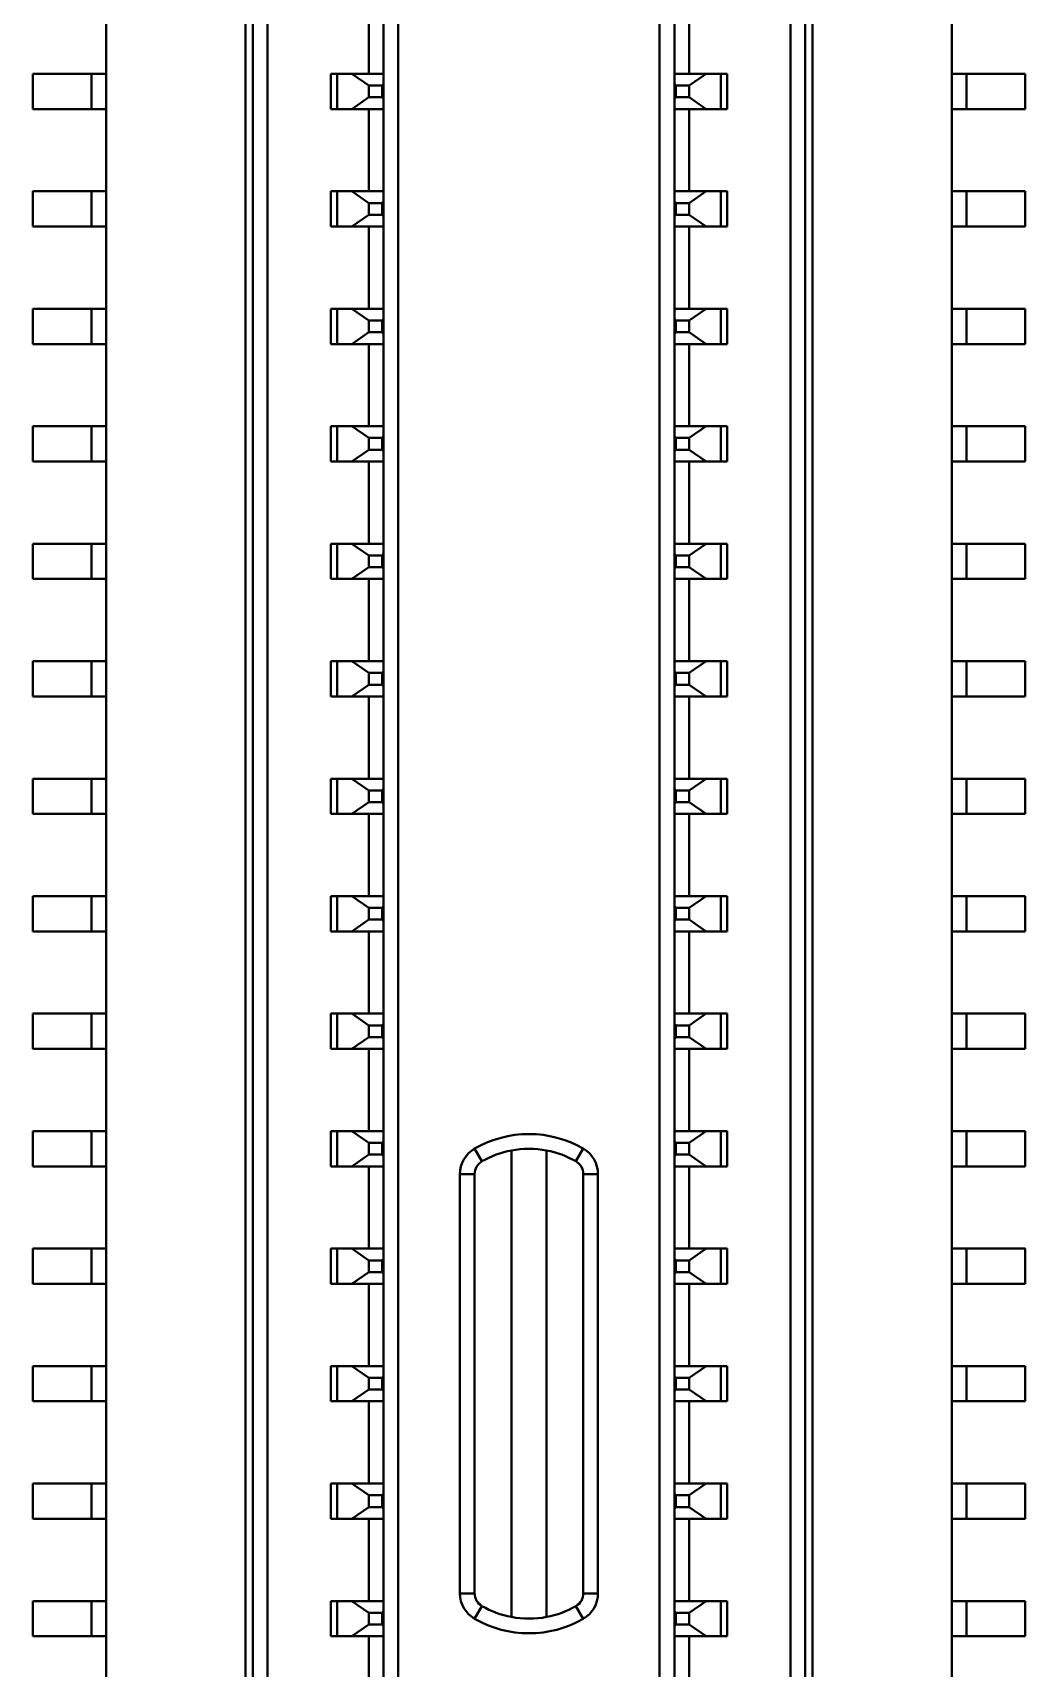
# Model space of a CAD drawing. Header units: millimetres. Extents: x 15 to 205, y 5 to 292.
# Drawn here: x 115.67 to 119.05, y 229 to 234.57 of the extents above; entities that cross this region are included whole.
import ezdxf

# ---------------------------------------------------------------- set-up
doc = ezdxf.new("R2010")
doc.units = ezdxf.units.MM
doc.layers.add('Geometries', color=7, linetype='Continuous')

msp = doc.modelspace()

# ---------------------------------------------------------------- linework, layer by layer
at = {"layer": 'Geometries', "linetype": 'Continuous', "lineweight": 40}
for p, q in [((116.4693, 245.7223), (116.4693, 224.2223)), ((118.2493, 224.2223), (118.2493, 245.7223)), ((116.3943, 245.3723), (116.3943, 224.5723)), ((116.4193, 245.3723), (116.4193, 224.5723)), ((118.2993, 245.3723), (118.2993, 224.5723)), ((118.3243, 224.5723), (118.3243, 245.3723)), ((116.9143, 225.0323), (116.9143, 244.9123)), ((117.8043, 244.9123), (117.8043, 225.0323)), ((115.9193, 234.7123), (115.9193, 234.4323)), ((116.8143, 234.4323), (116.8143, 234.7123)), ((116.8643, 234.7123), (116.8643, 234.4323)), ((117.8543, 234.4323), (117.8543, 234.7123)), ((117.9043, 234.7123), (117.9043, 234.4323)), ((118.7993, 234.7123), (118.7993, 234.4323)), ((115.6693, 234.3123), (115.6693, 234.4323)), ((115.8693, 234.4323), (115.6693, 234.4323)), ((115.8693, 234.4323), (115.9193, 234.4323)), ((115.8693, 234.4323), (115.8693, 234.3123)), ((115.9193, 234.4323), (115.9193, 234.3123)), ((116.6843, 234.4323), (116.7061, 234.4323)), ((116.6843, 234.4323), (116.6843, 234.3123)), ((116.706, 234.3123), (116.7061, 234.4323)), ((116.7061, 234.4323), (116.7556, 234.4323)), ((116.7556, 234.4323), (116.8143, 234.4323)), ((116.7556, 234.4323), (116.8143, 234.3923)), ((116.8143, 234.4323), (116.8643, 234.4323)), ((116.8643, 234.4323), (116.8643, 234.3982)), ((117.9043, 234.4323), (117.8543, 234.4323)), ((117.8543, 234.3982), (117.8543, 234.4323)), ((117.9631, 234.4323), (117.9043, 234.3923)), ((117.9631, 234.4323), (117.9043, 234.4323)), ((117.9631, 234.4323), (118.0127, 234.4323)), ((118.0127, 234.4323), (118.0343, 234.4323)), ((118.0127, 234.4323), (118.0127, 234.3123)), ((118.0343, 234.3123), (118.0343, 234.4323)), ((118.7993, 234.4323), (118.8493, 234.4323)), ((118.7993, 234.4323), (118.7993, 234.3123)), ((118.8493, 234.4323), (119.0493, 234.4323)), ((118.8493, 234.3123), (118.8493, 234.4323)), ((119.0493, 234.3123), (119.0493, 234.4323)), ((116.7556, 234.3123), (116.8143, 234.3523)), ((116.8143, 234.3523), (116.8143, 234.3923)), ((116.8143, 234.3923), (116.8593, 234.3923)), ((116.8143, 234.3523), (116.8593, 234.3523)), ((116.8593, 234.3923), (116.8643, 234.3982)), ((116.8593, 234.3523), (116.8593, 234.3923)), ((116.8593, 234.3523), (116.8643, 234.3463)), ((116.8643, 234.3982), (116.8643, 234.3463)), ((116.8643, 234.3463), (116.8643, 234.3123)), ((117.8543, 234.3463), (117.8543, 234.3982)), ((117.8593, 234.3923), (117.8543, 234.3982)), ((117.8593, 234.3523), (117.8543, 234.3463)), ((117.8543, 234.3123), (117.8543, 234.3463)), ((117.8593, 234.3523), (117.8593, 234.3923)), ((117.9043, 234.3923), (117.8593, 234.3923)), ((117.9043, 234.3523), (117.8593, 234.3523)), ((117.9043, 234.3523), (117.9043, 234.3923)), ((117.9631, 234.3123), (117.9043, 234.3523)), ((115.8693, 234.3123), (115.6693, 234.3123)), ((115.9193, 234.3123), (115.8693, 234.3123)), ((115.9193, 234.3123), (115.9193, 234.0323)), ((116.706, 234.3123), (116.6843, 234.3123)), ((116.7556, 234.3123), (116.706, 234.3123)), ((116.8143, 234.3123), (116.7556, 234.3123)), ((116.8143, 234.0323), (116.8143, 234.3123)), ((116.8643, 234.3123), (116.8143, 234.3123)), ((116.8643, 234.3123), (116.8643, 234.0323)), ((117.8543, 234.3123), (117.9043, 234.3123)), ((117.8543, 234.0323), (117.8543, 234.3123)), ((117.9043, 234.3123), (117.9631, 234.3123)), ((117.9043, 234.3123), (117.9043, 234.0323)), ((118.0127, 234.3123), (117.9631, 234.3123)), ((118.0343, 234.3123), (118.0127, 234.3123)), ((118.8493, 234.3123), (118.7993, 234.3123)), ((118.7993, 234.3123), (118.7993, 234.0323)), ((118.8493, 234.3123), (119.0493, 234.3123)), ((115.6693, 233.9123), (115.6693, 234.0323)), ((115.8693, 234.0323), (115.6693, 234.0323)), ((115.8693, 234.0323), (115.8693, 233.9123)), ((115.8693, 234.0323), (115.9193, 234.0323)), ((115.9193, 234.0323), (115.9193, 233.9123)), ((116.6843, 234.0323), (116.6843, 233.9123)), ((116.6843, 234.0323), (116.7061, 234.0323)), ((116.706, 233.9123), (116.7061, 234.0323)), ((116.7061, 234.0323), (116.7556, 234.0323)), ((116.7556, 234.0323), (116.8143, 233.9923)), ((116.7556, 234.0323), (116.8143, 234.0323)), ((116.8143, 234.0323), (116.8643, 234.0323)), ((116.8643, 234.0323), (116.8643, 233.9982)), ((117.9043, 234.0323), (117.8543, 234.0323)), ((117.8543, 233.9982), (117.8543, 234.0323)), ((117.9631, 234.0323), (117.9043, 233.9923)), ((117.9631, 234.0323), (117.9043, 234.0323)), ((117.9631, 234.0323), (118.0127, 234.0323)), ((118.0127, 234.0323), (118.0343, 234.0323)), ((118.0127, 234.0323), (118.0127, 233.9123)), ((118.0343, 233.9123), (118.0343, 234.0323)), ((118.7993, 234.0323), (118.7993, 233.9123)), ((118.7993, 234.0323), (118.8493, 234.0323)), ((118.8493, 234.0323), (119.0493, 234.0323)), ((118.8493, 233.9123), (118.8493, 234.0323)), ((119.0493, 233.9123), (119.0493, 234.0323)), ((116.8143, 233.9923), (116.8593, 233.9923)), ((116.8143, 233.9523), (116.8143, 233.9923)), ((116.8593, 233.9923), (116.8643, 233.9982)), ((116.8593, 233.9523), (116.8593, 233.9923)), ((116.8643, 233.9982), (116.8643, 233.9463)), ((117.8543, 233.9463), (117.8543, 233.9982)), ((117.8593, 233.9923), (117.8543, 233.9982)), ((117.9043, 233.9923), (117.8593, 233.9923)), ((117.8593, 233.9523), (117.8593, 233.9923)), ((117.9043, 233.9523), (117.9043, 233.9923)), ((115.8693, 233.9123), (115.6693, 233.9123)), ((115.9193, 233.9123), (115.8693, 233.9123)), ((115.9193, 233.9123), (115.9193, 233.6323)), ((116.706, 233.9123), (116.6843, 233.9123)), ((116.7556, 233.9123), (116.706, 233.9123)), ((116.7556, 233.9123), (116.8143, 233.9523)), ((116.8143, 233.9123), (116.7556, 233.9123)), ((116.8143, 233.9523), (116.8593, 233.9523)), ((116.8143, 233.6323), (116.8143, 233.9123)), ((116.8643, 233.9123), (116.8143, 233.9123)), ((116.8593, 233.9523), (116.8643, 233.9463)), ((116.8643, 233.9463), (116.8643, 233.9123)), ((116.8643, 233.9123), (116.8643, 233.6323)), ((117.8593, 233.9523), (117.8543, 233.9463)), ((117.8543, 233.9123), (117.8543, 233.9463)), ((117.8543, 233.9123), (117.9043, 233.9123)), ((117.8543, 233.6323), (117.8543, 233.9123)), ((117.9043, 233.9523), (117.8593, 233.9523)), ((117.9631, 233.9123), (117.9043, 233.9523)), ((117.9043, 233.9123), (117.9631, 233.9123)), ((117.9043, 233.9123), (117.9043, 233.6323)), ((118.0127, 233.9123), (117.9631, 233.9123)), ((118.0343, 233.9123), (118.0127, 233.9123)), ((118.8493, 233.9123), (118.7993, 233.9123)), ((118.7993, 233.9123), (118.7993, 233.6323)), ((118.8493, 233.9123), (119.0493, 233.9123)), ((115.6693, 233.5123), (115.6693, 233.6323)), ((115.8693, 233.6323), (115.6693, 233.6323)), ((115.8693, 233.6323), (115.9193, 233.6323)), ((115.8693, 233.6323), (115.8693, 233.5123)), ((115.9193, 233.6323), (115.9193, 233.5123)), ((116.6843, 233.6323), (116.6843, 233.5123)), ((116.6843, 233.6323), (116.706, 233.6323)), ((116.7061, 233.5123), (116.706, 233.6323)), ((116.706, 233.6323), (116.7556, 233.6323)), ((116.7556, 233.6323), (116.8143, 233.6323)), ((116.7556, 233.6323), (116.8143, 233.5923)), ((116.8143, 233.6323), (116.8643, 233.6323)), ((116.8643, 233.6323), (116.8643, 233.5982)), ((117.9043, 233.6323), (117.8543, 233.6323)), ((117.8543, 233.5982), (117.8543, 233.6323)), ((117.9631, 233.6323), (117.9043, 233.5923)), ((117.9631, 233.6323), (117.9043, 233.6323)), ((117.9631, 233.6323), (118.0127, 233.6323)), ((118.0127, 233.6323), (118.0127, 233.5123)), ((118.0127, 233.6323), (118.0343, 233.6323)), ((118.0343, 233.5123), (118.0343, 233.6323)), ((118.7993, 233.6323), (118.8493, 233.6323)), ((118.7993, 233.6323), (118.7993, 233.5123)), ((118.8493, 233.5123), (118.8493, 233.6323)), ((118.8493, 233.6323), (119.0493, 233.6323)), ((119.0493, 233.5123), (119.0493, 233.6323)), ((116.8143, 233.5523), (116.8143, 233.5923)), ((116.8143, 233.5923), (116.8593, 233.5923)), ((116.8593, 233.5923), (116.8643, 233.5982)), ((116.8593, 233.5523), (116.8593, 233.5923)), ((116.8643, 233.5982), (116.8643, 233.5463)), ((117.8543, 233.5463), (117.8543, 233.5982)), ((117.8593, 233.5923), (117.8543, 233.5982)), ((117.9043, 233.5923), (117.8593, 233.5923)), ((117.8593, 233.5523), (117.8593, 233.5923)), ((117.9043, 233.5523), (117.9043, 233.5923)), ((115.8693, 233.5123), (115.6693, 233.5123)), ((115.9193, 233.5123), (115.8693, 233.5123)), ((115.9193, 233.5123), (115.9193, 233.2323)), ((116.7061, 233.5123), (116.6843, 233.5123)), ((116.7556, 233.5123), (116.7061, 233.5123)), ((116.7556, 233.5123), (116.8143, 233.5523)), ((116.8143, 233.5123), (116.7556, 233.5123)), ((116.8143, 233.5523), (116.8593, 233.5523)), ((116.8143, 233.2323), (116.8143, 233.5123)), ((116.8643, 233.5123), (116.8143, 233.5123)), ((116.8593, 233.5523), (116.8643, 233.5463)), ((116.8643, 233.5463), (116.8643, 233.5123)), ((116.8643, 233.5123), (116.8643, 233.2323)), ((117.8593, 233.5523), (117.8543, 233.5463)), ((117.8543, 233.5123), (117.8543, 233.5463)), ((117.8543, 233.2323), (117.8543, 233.5123)), ((117.8543, 233.5123), (117.9043, 233.5123)), ((117.9043, 233.5523), (117.8593, 233.5523)), ((117.9631, 233.5123), (117.9043, 233.5523)), ((117.9043, 233.5123), (117.9631, 233.5123)), ((117.9043, 233.5123), (117.9043, 233.2323)), ((118.0127, 233.5123), (117.9631, 233.5123)), ((118.0343, 233.5123), (118.0127, 233.5123)), ((118.8493, 233.5123), (118.7993, 233.5123)), ((118.7993, 233.5123), (118.7993, 233.2323)), ((118.8493, 233.5123), (119.0493, 233.5123)), ((115.6693, 233.1123), (115.6693, 233.2323)), ((115.8693, 233.2323), (115.6693, 233.2323)), ((115.8693, 233.2323), (115.9193, 233.2323)), ((115.8693, 233.2323), (115.8693, 233.1123)), ((115.9193, 233.2323), (115.9193, 233.1123)), ((116.6843, 233.2323), (116.6843, 233.1123)), ((116.6843, 233.2323), (116.706, 233.2323)), ((116.706, 233.2323), (116.7556, 233.2323)), ((116.706, 233.1123), (116.706, 233.2323)), ((116.7556, 233.2323), (116.8143, 233.1923)), ((116.7556, 233.2323), (116.8143, 233.2323)), ((116.8143, 233.2323), (116.8643, 233.2323)), ((116.8643, 233.2323), (116.8643, 233.1982)), ((117.9043, 233.2323), (117.8543, 233.2323)), ((117.8543, 233.1982), (117.8543, 233.2323)), ((117.9631, 233.2323), (117.9043, 233.1923)), ((117.9631, 233.2323), (117.9043, 233.2323)), ((117.9631, 233.2323), (118.0127, 233.2323)), ((118.0127, 233.2323), (118.0127, 233.1123)), ((118.0127, 233.2323), (118.0343, 233.2323)), ((118.0343, 233.1123), (118.0343, 233.2323)), ((118.7993, 233.2323), (118.7993, 233.1123)), ((118.7993, 233.2323), (118.8493, 233.2323)), ((118.8493, 233.1123), (118.8493, 233.2323)), ((118.8493, 233.2323), (119.0493, 233.2323)), ((119.0493, 233.1123), (119.0493, 233.2323)), ((116.8143, 233.1923), (116.8593, 233.1923)), ((116.8143, 233.1523), (116.8143, 233.1923)), ((116.8593, 233.1923), (116.8643, 233.1982)), ((116.8593, 233.1523), (116.8593, 233.1923)), ((116.8643, 233.1982), (116.8643, 233.1463)), ((117.8543, 233.1463), (117.8543, 233.1982)), ((117.8593, 233.1923), (117.8543, 233.1982)), ((117.9043, 233.1923), (117.8593, 233.1923)), ((117.8593, 233.1523), (117.8593, 233.1923)), ((117.9043, 233.1523), (117.9043, 233.1923)), ((116.7556, 233.1123), (116.8143, 233.1523)), ((116.8143, 233.1523), (116.8593, 233.1523)), ((116.8593, 233.1523), (116.8643, 233.1463)), ((116.8643, 233.1463), (116.8643, 233.1123)), ((117.8593, 233.1523), (117.8543, 233.1463)), ((117.8543, 233.1123), (117.8543, 233.1463)), ((117.9043, 233.1523), (117.8593, 233.1523)), ((117.9631, 233.1123), (117.9043, 233.1523)), ((115.8693, 233.1123), (115.6693, 233.1123)), ((115.9193, 233.1123), (115.8693, 233.1123)), ((115.9193, 233.1123), (115.9193, 232.8323)), ((116.706, 233.1123), (116.6843, 233.1123)), ((116.7556, 233.1123), (116.706, 233.1123)), ((116.8143, 233.1123), (116.7556, 233.1123)), ((116.8143, 232.8323), (116.8143, 233.1123)), ((116.8643, 233.1123), (116.8143, 233.1123)), ((116.8643, 233.1123), (116.8643, 232.8323)), ((117.8543, 233.1123), (117.9043, 233.1123)), ((117.8543, 232.8323), (117.8543, 233.1123)), ((117.9043, 233.1123), (117.9631, 233.1123)), ((117.9043, 233.1123), (117.9043, 232.8323)), ((118.0127, 233.1123), (117.9631, 233.1123)), ((118.0343, 233.1123), (118.0127, 233.1123)), ((118.8493, 233.1123), (118.7993, 233.1123)), ((118.7993, 233.1123), (118.7993, 232.8323)), ((118.8493, 233.1123), (119.0493, 233.1123)), ((115.6693, 232.7123), (115.6693, 232.8323)), ((115.8693, 232.8323), (115.6693, 232.8323)), ((115.8693, 232.8323), (115.9193, 232.8323)), ((115.8693, 232.8323), (115.8693, 232.7123)), ((115.9193, 232.8323), (115.9193, 232.7123)), ((116.6843, 232.8323), (116.706, 232.8323)), ((116.6843, 232.8323), (116.6843, 232.7123)), ((116.706, 232.7123), (116.706, 232.8323)), ((116.706, 232.8323), (116.7556, 232.8323)), ((116.7556, 232.8323), (116.8143, 232.8323)), ((116.7556, 232.8323), (116.8143, 232.7923)), ((116.8143, 232.8323), (116.8643, 232.8323)), ((116.8143, 232.7523), (116.8143, 232.7923)), ((116.8143, 232.7923), (116.8593, 232.7923)), ((116.8593, 232.7923), (116.8643, 232.7982)), ((116.8593, 232.7523), (116.8593, 232.7923)), ((116.8643, 232.8323), (116.8643, 232.7982)), ((116.8643, 232.7982), (116.8643, 232.7463)), ((117.9043, 232.8323), (117.8543, 232.8323)), ((117.8543, 232.7982), (117.8543, 232.8323)), ((117.8543, 232.7463), (117.8543, 232.7982)), ((117.8593, 232.7923), (117.8543, 232.7982)), ((117.9043, 232.7923), (117.8593, 232.7923)), ((117.8593, 232.7523), (117.8593, 232.7923)), ((117.9631, 232.8323), (117.9043, 232.8323)), ((117.9631, 232.8323), (117.9043, 232.7923)), ((117.9043, 232.7523), (117.9043, 232.7923)), ((117.9631, 232.8323), (118.0127, 232.8323)), ((118.0127, 232.8323), (118.0126, 232.7123)), ((118.0127, 232.8323), (118.0343, 232.8323)), ((118.0343, 232.7123), (118.0343, 232.8323)), ((118.7993, 232.8323), (118.7993, 232.7123)), ((118.7993, 232.8323), (118.8493, 232.8323)), ((118.8493, 232.8323), (119.0493, 232.8323)), ((118.8493, 232.7123), (118.8493, 232.8323)), ((119.0493, 232.7123), (119.0493, 232.8323)), ((116.7556, 232.7123), (116.8143, 232.7523)), ((116.8143, 232.7523), (116.8593, 232.7523)), ((116.8593, 232.7523), (116.8643, 232.7463)), ((116.8643, 232.7463), (116.8643, 232.7123)), ((117.8593, 232.7523), (117.8543, 232.7463)), ((117.8543, 232.7123), (117.8543, 232.7463)), ((117.9043, 232.7523), (117.8593, 232.7523)), ((117.9631, 232.7123), (117.9043, 232.7523)), ((115.8693, 232.7123), (115.6693, 232.7123)), ((115.9193, 232.7123), (115.8693, 232.7123)), ((115.9193, 232.7123), (115.9193, 232.4323)), ((116.706, 232.7123), (116.6843, 232.7123)), ((116.7556, 232.7123), (116.706, 232.7123)), ((116.8143, 232.7123), (116.7556, 232.7123)), ((116.8143, 232.4323), (116.8143, 232.7123)), ((116.8643, 232.7123), (116.8143, 232.7123)), ((116.8643, 232.7123), (116.8643, 232.4323)), ((117.8543, 232.7123), (117.9043, 232.7123)), ((117.8543, 232.4323), (117.8543, 232.7123)), ((117.9043, 232.7123), (117.9631, 232.7123)), ((117.9043, 232.7123), (117.9043, 232.4323)), ((118.0126, 232.7123), (117.9631, 232.7123)), ((118.0343, 232.7123), (118.0126, 232.7123)), ((118.8493, 232.7123), (118.7993, 232.7123)), ((118.7993, 232.7123), (118.7993, 232.4323)), ((118.8493, 232.7123), (119.0493, 232.7123)), ((115.6693, 232.3123), (115.6693, 232.4323)), ((115.8693, 232.4323), (115.6693, 232.4323)), ((115.8693, 232.4323), (115.9193, 232.4323)), ((115.8693, 232.4323), (115.8693, 232.3123)), ((115.9193, 232.4323), (115.9193, 232.3123)), ((116.6843, 232.4323), (116.706, 232.4323)), ((116.6843, 232.4323), (116.6843, 232.3123)), ((116.706, 232.3123), (116.706, 232.4323)), ((116.706, 232.4323), (116.7556, 232.4323)), ((116.7556, 232.4323), (116.8143, 232.3923)), ((116.7556, 232.4323), (116.8143, 232.4323)), ((116.8143, 232.4323), (116.8643, 232.4323)), ((116.8593, 232.3923), (116.8643, 232.3982)), ((116.8643, 232.4323), (116.8643, 232.3982)), ((116.8643, 232.3982), (116.8643, 232.3463)), ((117.9043, 232.4323), (117.8543, 232.4323)), ((117.8543, 232.3982), (117.8543, 232.4323)), ((117.8593, 232.3923), (117.8543, 232.3982)), ((117.8543, 232.3463), (117.8543, 232.3982)), ((117.9631, 232.4323), (117.9043, 232.4323)), ((117.9631, 232.4323), (117.9043, 232.3923)), ((117.9631, 232.4323), (118.0127, 232.4323)), ((118.0127, 232.4323), (118.0126, 232.3123)), ((118.0127, 232.4323), (118.0343, 232.4323)), ((118.0343, 232.3123), (118.0343, 232.4323)), ((118.7993, 232.4323), (118.8493, 232.4323)), ((118.7993, 232.4323), (118.7993, 232.3123)), ((118.8493, 232.3123), (118.8493, 232.4323)), ((118.8493, 232.4323), (119.0493, 232.4323)), ((119.0493, 232.3123), (119.0493, 232.4323)), ((116.7556, 232.3123), (116.8143, 232.3523)), ((116.8143, 232.3523), (116.8143, 232.3923)), ((116.8143, 232.3923), (116.8593, 232.3923)), ((116.8143, 232.3523), (116.8593, 232.3523)), ((116.8593, 232.3523), (116.8593, 232.3923)), ((116.8593, 232.3523), (116.8643, 232.3463)), ((116.8643, 232.3463), (116.8643, 232.3123)), ((117.8593, 232.3523), (117.8543, 232.3463)), ((117.8543, 232.3123), (117.8543, 232.3463)), ((117.8593, 232.3523), (117.8593, 232.3923)), ((117.9043, 232.3923), (117.8593, 232.3923)), ((117.9043, 232.3523), (117.8593, 232.3523)), ((117.9043, 232.3523), (117.9043, 232.3923)), ((117.9631, 232.3123), (117.9043, 232.3523)), ((115.8693, 232.3123), (115.6693, 232.3123)), ((115.9193, 232.3123), (115.8693, 232.3123)), ((115.9193, 232.3123), (115.9193, 232.0323)), ((116.706, 232.3123), (116.6843, 232.3123)), ((116.7556, 232.3123), (116.706, 232.3123)), ((116.8143, 232.3123), (116.7556, 232.3123)), ((116.8143, 232.0323), (116.8143, 232.3123)), ((116.8643, 232.3123), (116.8143, 232.3123)), ((116.8643, 232.3123), (116.8643, 232.0323)), ((117.8543, 232.3123), (117.9043, 232.3123)), ((117.8543, 232.0323), (117.8543, 232.3123)), ((117.9043, 232.3123), (117.9631, 232.3123)), ((117.9043, 232.3123), (117.9043, 232.0323)), ((118.0126, 232.3123), (117.9631, 232.3123)), ((118.0343, 232.3123), (118.0126, 232.3123)), ((118.8493, 232.3123), (118.7993, 232.3123)), ((118.7993, 232.3123), (118.7993, 232.0323)), ((118.8493, 232.3123), (119.0493, 232.3123)), ((115.6693, 231.9123), (115.6693, 232.0323)), ((115.8693, 232.0323), (115.6693, 232.0323)), ((115.8693, 232.0323), (115.9193, 232.0323)), ((115.8693, 232.0323), (115.8693, 231.9123)), ((115.9193, 232.0323), (115.9193, 231.9123)), ((116.6843, 232.0323), (116.706, 232.0323)), ((116.6843, 232.0323), (116.6843, 231.9123)), ((116.706, 232.0323), (116.7556, 232.0323)), ((116.706, 231.9123), (116.706, 232.0323)), ((116.7556, 232.0323), (116.8143, 232.0323)), ((116.7556, 232.0323), (116.8143, 231.9923)), ((116.8143, 232.0323), (116.8643, 232.0323)), ((116.8643, 232.0323), (116.8643, 231.9982)), ((117.9043, 232.0323), (117.8543, 232.0323)), ((117.8543, 231.9982), (117.8543, 232.0323)), ((117.9631, 232.0323), (117.9043, 231.9923)), ((117.9631, 232.0323), (117.9043, 232.0323)), ((117.9631, 232.0323), (118.0127, 232.0323)), ((118.0127, 232.0323), (118.0126, 231.9123)), ((118.0127, 232.0323), (118.0343, 232.0323)), ((118.0343, 231.9123), (118.0343, 232.0323)), ((118.7993, 232.0323), (118.8493, 232.0323)), ((118.7993, 232.0323), (118.7993, 231.9123)), ((118.8493, 231.9123), (118.8493, 232.0323)), ((118.8493, 232.0323), (119.0493, 232.0323)), ((119.0493, 231.9123), (119.0493, 232.0323)), ((116.7556, 231.9123), (116.8143, 231.9523)), ((116.8143, 231.9523), (116.8143, 231.9923)), ((116.8143, 231.9923), (116.8593, 231.9923)), ((116.8143, 231.9523), (116.8593, 231.9523)), ((116.8593, 231.9923), (116.8643, 231.9982)), ((116.8593, 231.9523), (116.8593, 231.9923)), ((116.8593, 231.9523), (116.8643, 231.9463)), ((116.8643, 231.9982), (116.8643, 231.9463)), ((117.8593, 231.9923), (117.8543, 231.9982)), ((117.8543, 231.9463), (117.8543, 231.9982)), ((117.8593, 231.9523), (117.8543, 231.9463)), ((117.9043, 231.9923), (117.8593, 231.9923)), ((117.8593, 231.9523), (117.8593, 231.9923)), ((117.9043, 231.9523), (117.8593, 231.9523)), ((117.9043, 231.9523), (117.9043, 231.9923)), ((117.9631, 231.9123), (117.9043, 231.9523)), ((115.8693, 231.9123), (115.6693, 231.9123)), ((115.9193, 231.9123), (115.8693, 231.9123)), ((115.9193, 231.9123), (115.9193, 231.6323)), ((116.706, 231.9123), (116.6843, 231.9123)), ((116.7556, 231.9123), (116.706, 231.9123)), ((116.8143, 231.9123), (116.7556, 231.9123)), ((116.8143, 231.6323), (116.8143, 231.9123)), ((116.8643, 231.9123), (116.8143, 231.9123)), ((116.8643, 231.9463), (116.8643, 231.9123)), ((116.8643, 231.9123), (116.8643, 231.6323)), ((117.8543, 231.9123), (117.8543, 231.9463)), ((117.8543, 231.9123), (117.9043, 231.9123)), ((117.8543, 231.6323), (117.8543, 231.9123)), ((117.9043, 231.9123), (117.9631, 231.9123)), ((117.9043, 231.9123), (117.9043, 231.6323)), ((118.0126, 231.9123), (117.9631, 231.9123)), ((118.0343, 231.9123), (118.0126, 231.9123)), ((118.8493, 231.9123), (118.7993, 231.9123)), ((118.7993, 231.9123), (118.7993, 231.6323)), ((118.8493, 231.9123), (119.0493, 231.9123)), ((115.6693, 231.5123), (115.6693, 231.6323)), ((115.8693, 231.6323), (115.6693, 231.6323)), ((115.8693, 231.6323), (115.9193, 231.6323)), ((115.8693, 231.6323), (115.8693, 231.5123)), ((115.9193, 231.6323), (115.9193, 231.5123)), ((116.6843, 231.6323), (116.706, 231.6323)), ((116.6843, 231.6323), (116.6843, 231.5123)), ((116.706, 231.5123), (116.706, 231.6323)), ((116.706, 231.6323), (116.7556, 231.6323)), ((116.7556, 231.6323), (116.8143, 231.5923)), ((116.7556, 231.6323), (116.8143, 231.6323)), ((116.8143, 231.6323), (116.8643, 231.6323)), ((116.8643, 231.6323), (116.8643, 231.5982)), ((117.9043, 231.6323), (117.8543, 231.6323)), ((117.8543, 231.5982), (117.8543, 231.6323)), ((117.9631, 231.6323), (117.9043, 231.5923)), ((117.9631, 231.6323), (117.9043, 231.6323)), ((117.9631, 231.6323), (118.0127, 231.6323)), ((118.0127, 231.6323), (118.0343, 231.6323)), ((118.0127, 231.6323), (118.0127, 231.5123)), ((118.0343, 231.5123), (118.0343, 231.6323)), ((118.7993, 231.6323), (118.7993, 231.5123)), ((118.7993, 231.6323), (118.8493, 231.6323)), ((118.8493, 231.6323), (119.0493, 231.6323)), ((118.8493, 231.5123), (118.8493, 231.6323)), ((119.0493, 231.5123), (119.0493, 231.6323)), ((116.8143, 231.5923), (116.8593, 231.5923)), ((116.8143, 231.5523), (116.8143, 231.5923)), ((116.8593, 231.5923), (116.8643, 231.5982)), ((116.8593, 231.5523), (116.8593, 231.5923)), ((116.8643, 231.5982), (116.8643, 231.5463)), ((117.8593, 231.5923), (117.8543, 231.5982)), ((117.8543, 231.5463), (117.8543, 231.5982)), ((117.8593, 231.5523), (117.8593, 231.5923)), ((117.9043, 231.5923), (117.8593, 231.5923)), ((117.9043, 231.5523), (117.9043, 231.5923)), ((115.8693, 231.5123), (115.6693, 231.5123)), ((115.9193, 231.5123), (115.8693, 231.5123)), ((115.9193, 231.5123), (115.9193, 231.2323)), ((116.706, 231.5123), (116.6843, 231.5123)), ((116.7556, 231.5123), (116.706, 231.5123)), ((116.7556, 231.5123), (116.8143, 231.5523)), ((116.8143, 231.5123), (116.7556, 231.5123)), ((116.8143, 231.5523), (116.8593, 231.5523)), ((116.8143, 231.2323), (116.8143, 231.5123)), ((116.8643, 231.5123), (116.8143, 231.5123)), ((116.8593, 231.5523), (116.8643, 231.5463)), ((116.8643, 231.5463), (116.8643, 231.5123)), ((116.8643, 231.5123), (116.8643, 231.2323)), ((117.8593, 231.5523), (117.8543, 231.5463)), ((117.8543, 231.5123), (117.8543, 231.5463)), ((117.8543, 231.2323), (117.8543, 231.5123)), ((117.8543, 231.5123), (117.9043, 231.5123)), ((117.9043, 231.5523), (117.8593, 231.5523)), ((117.9631, 231.5123), (117.9043, 231.5523)), ((117.9043, 231.5123), (117.9631, 231.5123)), ((117.9043, 231.5123), (117.9043, 231.2323)), ((118.0127, 231.5123), (117.9631, 231.5123)), ((118.0343, 231.5123), (118.0127, 231.5123)), ((118.8493, 231.5123), (118.7993, 231.5123)), ((118.7993, 231.5123), (118.7993, 231.2323)), ((118.8493, 231.5123), (119.0493, 231.5123)), ((115.8693, 231.2323), (115.6693, 231.2323)), ((115.6693, 231.1123), (115.6693, 231.2323)), ((115.8693, 231.2323), (115.9193, 231.2323)), ((115.8693, 231.2323), (115.8693, 231.1123)), ((115.9193, 231.2323), (115.9193, 231.1123)), ((116.6843, 231.2323), (116.706, 231.2323)), ((116.6843, 231.2323), (116.6843, 231.1123)), ((116.706, 231.1123), (116.706, 231.2323)), ((116.706, 231.2323), (116.7556, 231.2323)), ((116.7556, 231.2323), (116.8143, 231.1923)), ((116.7556, 231.2323), (116.8143, 231.2323)), ((116.8143, 231.2323), (116.8643, 231.2323)), ((116.8643, 231.2323), (116.8643, 231.1982)), ((117.8543, 231.1982), (117.8543, 231.2323)), ((117.9043, 231.2323), (117.8543, 231.2323)), ((117.9631, 231.2323), (117.9043, 231.1923)), ((117.9631, 231.2323), (117.9043, 231.2323)), ((117.9631, 231.2323), (118.0127, 231.2323)), ((118.0127, 231.2323), (118.0126, 231.1123)), ((118.0127, 231.2323), (118.0343, 231.2323)), ((118.0343, 231.1123), (118.0343, 231.2323)), ((118.7993, 231.2323), (118.8493, 231.2323)), ((118.7993, 231.2323), (118.7993, 231.1123)), ((118.8493, 231.2323), (119.0493, 231.2323)), ((118.8493, 231.1123), (118.8493, 231.2323)), ((119.0493, 231.1123), (119.0493, 231.2323)), ((116.8143, 231.1923), (116.8593, 231.1923)), ((116.8143, 231.1523), (116.8143, 231.1923)), ((116.8593, 231.1923), (116.8643, 231.1982)), ((116.8593, 231.1523), (116.8593, 231.1923)), ((116.8643, 231.1982), (116.8643, 231.1463)), ((117.8593, 231.1923), (117.8543, 231.1982)), ((117.8543, 231.1463), (117.8543, 231.1982)), ((117.9043, 231.1923), (117.8593, 231.1923)), ((117.8593, 231.1523), (117.8593, 231.1923)), ((117.9043, 231.1523), (117.9043, 231.1923)), ((116.7556, 231.1123), (116.8143, 231.1523)), ((116.8143, 231.1523), (116.8593, 231.1523)), ((116.8593, 231.1523), (116.8643, 231.1463)), ((116.8643, 231.1463), (116.8643, 231.1123)), ((117.8593, 231.1523), (117.8543, 231.1463)), ((117.8543, 231.1123), (117.8543, 231.1463)), ((117.9043, 231.1523), (117.8593, 231.1523)), ((117.9631, 231.1123), (117.9043, 231.1523)), ((115.8693, 231.1123), (115.6693, 231.1123)), ((115.9193, 231.1123), (115.8693, 231.1123)), ((115.9193, 231.1123), (115.9193, 230.8323)), ((116.706, 231.1123), (116.6843, 231.1123)), ((116.7556, 231.1123), (116.706, 231.1123)), ((116.8143, 231.1123), (116.7556, 231.1123)), ((116.8143, 230.8323), (116.8143, 231.1123)), ((116.8643, 231.1123), (116.8143, 231.1123)), ((116.8643, 231.1123), (116.8643, 230.8323)), ((117.8543, 231.1123), (117.9043, 231.1123)), ((117.8543, 230.8323), (117.8543, 231.1123)), ((117.9043, 231.1123), (117.9631, 231.1123)), ((117.9043, 231.1123), (117.9043, 230.8323)), ((118.0126, 231.1123), (117.9631, 231.1123)), ((118.0343, 231.1123), (118.0126, 231.1123)), ((118.8493, 231.1123), (118.7993, 231.1123)), ((118.7993, 231.1123), (118.7993, 230.8323)), ((118.8493, 231.1123), (119.0493, 231.1123)), ((115.8693, 230.8323), (115.6693, 230.8323)), ((115.6693, 230.7123), (115.6693, 230.8323)), ((115.8693, 230.8323), (115.9193, 230.8323)), ((115.8693, 230.8323), (115.8693, 230.7123)), ((115.9193, 230.8323), (115.9193, 230.7123)), ((116.6843, 230.8323), (116.7061, 230.8323)), ((116.6843, 230.8323), (116.6843, 230.7123)), ((116.706, 230.7123), (116.7061, 230.8323)), ((116.7061, 230.8323), (116.7556, 230.8323)), ((116.7556, 230.8323), (116.8143, 230.7923)), ((116.7556, 230.8323), (116.8143, 230.8323)), ((116.8143, 230.8323), (116.8643, 230.8323)), ((116.8143, 230.7523), (116.8143, 230.7923)), ((116.8143, 230.7923), (116.8593, 230.7923)), ((116.8593, 230.7923), (116.8643, 230.7982)), ((116.8593, 230.7523), (116.8593, 230.7923)), ((116.8643, 230.8323), (116.8643, 230.7982)), ((116.8643, 230.7982), (116.8643, 230.7463)), ((117.9043, 230.8323), (117.8543, 230.8323)), ((117.8543, 230.7982), (117.8543, 230.8323)), ((117.8543, 230.7463), (117.8543, 230.7982)), ((117.8593, 230.7923), (117.8543, 230.7982)), ((117.8593, 230.7523), (117.8593, 230.7923)), ((117.9043, 230.7923), (117.8593, 230.7923)), ((117.9631, 230.8323), (117.9043, 230.8323)), ((117.9631, 230.8323), (117.9043, 230.7923)), ((117.9043, 230.7523), (117.9043, 230.7923)), ((117.9631, 230.8323), (118.0127, 230.8323)), ((118.0127, 230.8323), (118.0343, 230.8323)), ((118.0127, 230.8323), (118.0127, 230.7123)), ((118.0343, 230.7123), (118.0343, 230.8323)), ((118.7993, 230.8323), (118.8493, 230.8323)), ((118.7993, 230.8323), (118.7993, 230.7123)), ((118.8493, 230.7123), (118.8493, 230.8323)), ((118.8493, 230.8323), (119.0493, 230.8323)), ((119.0493, 230.7123), (119.0493, 230.8323)), ((116.7556, 230.7123), (116.8143, 230.7523)), ((116.8143, 230.7523), (116.8593, 230.7523)), ((116.8593, 230.7523), (116.8643, 230.7463)), ((116.8643, 230.7463), (116.8643, 230.7123)), ((117.1743, 230.7727), (117.1993, 230.7294)), ((117.2993, 230.7666), (117.2993, 229.1779)), ((117.4193, 229.1779), (117.4193, 230.7666)), ((117.5193, 230.7294), (117.5443, 230.7727)), ((117.8593, 230.7523), (117.8543, 230.7463)), ((117.8543, 230.7123), (117.8543, 230.7463)), ((117.9043, 230.7523), (117.8593, 230.7523)), ((117.9631, 230.7123), (117.9043, 230.7523)), ((115.8693, 230.7123), (115.6693, 230.7123)), ((115.9193, 230.7123), (115.8693, 230.7123)), ((115.9193, 230.7123), (115.9193, 230.4323)), ((116.706, 230.7123), (116.6843, 230.7123)), ((116.7556, 230.7123), (116.706, 230.7123)), ((116.8143, 230.7123), (116.7556, 230.7123)), ((116.8143, 230.4323), (116.8143, 230.7123)), ((116.8643, 230.7123), (116.8143, 230.7123)), ((116.8643, 230.7123), (116.8643, 230.4323)), ((117.1243, 230.6861), (117.1243, 229.2584)), ((117.1243, 230.6861), (117.1743, 230.6861)), ((117.1743, 230.6861), (117.1743, 229.2584)), ((117.5443, 230.6861), (117.5943, 230.6861)), ((117.5443, 229.2584), (117.5443, 230.6861)), ((117.5943, 229.2584), (117.5943, 230.6861)), ((117.8543, 230.7123), (117.9043, 230.7123)), ((117.8543, 230.4323), (117.8543, 230.7123)), ((117.9043, 230.7123), (117.9631, 230.7123)), ((117.9043, 230.7123), (117.9043, 230.4323)), ((118.0127, 230.7123), (117.9631, 230.7123)), ((118.0343, 230.7123), (118.0127, 230.7123)), ((118.8493, 230.7123), (118.7993, 230.7123)), ((118.7993, 230.7123), (118.7993, 230.4323)), ((118.8493, 230.7123), (119.0493, 230.7123)), ((115.6693, 230.3123), (115.6693, 230.4323)), ((115.8693, 230.4323), (115.6693, 230.4323)), ((115.8693, 230.4323), (115.9193, 230.4323)), ((115.8693, 230.4323), (115.8693, 230.3123)), ((115.9193, 230.4323), (115.9193, 230.3123)), ((116.6843, 230.4323), (116.6843, 230.3123)), ((116.6843, 230.4323), (116.706, 230.4323)), ((116.706, 230.3123), (116.706, 230.4323)), ((116.706, 230.4323), (116.7556, 230.4323)), ((116.7556, 230.4323), (116.8143, 230.3923)), ((116.7556, 230.4323), (116.8143, 230.4323)), ((116.8143, 230.4323), (116.8643, 230.4323)), ((116.8143, 230.3523), (116.8143, 230.3923)), ((116.8143, 230.3923), (116.8593, 230.3923)), ((116.8593, 230.3923), (116.8643, 230.3982)), ((116.8593, 230.3523), (116.8593, 230.3923)), ((116.8643, 230.4323), (116.8643, 230.3982)), ((116.8643, 230.3982), (116.8643, 230.3463)), ((117.9043, 230.4323), (117.8543, 230.4323)), ((117.8543, 230.3982), (117.8543, 230.4323)), ((117.8543, 230.3463), (117.8543, 230.3982)), ((117.8593, 230.3923), (117.8543, 230.3982)), ((117.9043, 230.3923), (117.8593, 230.3923)), ((117.8593, 230.3523), (117.8593, 230.3923)), ((117.9631, 230.4323), (117.9043, 230.3923)), ((117.9631, 230.4323), (117.9043, 230.4323)), ((117.9043, 230.3523), (117.9043, 230.3923)), ((117.9631, 230.4323), (118.0127, 230.4323)), ((118.0127, 230.4323), (118.0343, 230.4323)), ((118.0127, 230.4323), (118.0127, 230.3123)), ((118.0343, 230.3123), (118.0343, 230.4323)), ((118.7993, 230.4323), (118.7993, 230.3123)), ((118.7993, 230.4323), (118.8493, 230.4323)), ((118.8493, 230.4323), (119.0493, 230.4323)), ((118.8493, 230.3123), (118.8493, 230.4323)), ((119.0493, 230.3123), (119.0493, 230.4323)), ((116.7556, 230.3123), (116.8143, 230.3523)), ((116.8143, 230.3523), (116.8593, 230.3523)), ((116.8593, 230.3523), (116.8643, 230.3463)), ((116.8643, 230.3463), (116.8643, 230.3123)), ((117.8593, 230.3523), (117.8543, 230.3463)), ((117.8543, 230.3123), (117.8543, 230.3463)), ((117.9043, 230.3523), (117.8593, 230.3523)), ((117.9631, 230.3123), (117.9043, 230.3523)), ((115.8693, 230.3123), (115.6693, 230.3123)), ((115.9193, 230.3123), (115.8693, 230.3123)), ((115.9193, 230.3123), (115.9193, 230.0323)), ((116.706, 230.3123), (116.6843, 230.3123)), ((116.7556, 230.3123), (116.706, 230.3123)), ((116.8143, 230.3123), (116.7556, 230.3123)), ((116.8143, 230.0323), (116.8143, 230.3123)), ((116.8643, 230.3123), (116.8143, 230.3123)), ((116.8643, 230.3123), (116.8643, 230.0323)), ((117.8543, 230.3123), (117.9043, 230.3123)), ((117.8543, 230.0323), (117.8543, 230.3123)), ((117.9043, 230.3123), (117.9043, 230.0323)), ((117.9043, 230.3123), (117.9631, 230.3123)), ((118.0127, 230.3123), (117.9631, 230.3123)), ((118.0343, 230.3123), (118.0127, 230.3123)), ((118.8493, 230.3123), (118.7993, 230.3123)), ((118.7993, 230.3123), (118.7993, 230.0323)), ((118.8493, 230.3123), (119.0493, 230.3123)), ((115.8693, 230.0323), (115.6693, 230.0323)), ((115.6693, 229.9123), (115.6693, 230.0323)), ((115.8693, 230.0323), (115.9193, 230.0323)), ((115.8693, 230.0323), (115.8693, 229.9123)), ((115.9193, 230.0323), (115.9193, 229.9123)), ((116.6843, 230.0323), (116.7061, 230.0323)), ((116.6843, 230.0323), (116.6843, 229.9123)), ((116.706, 229.9123), (116.7061, 230.0323)), ((116.7061, 230.0323), (116.7556, 230.0323)), ((116.7556, 230.0323), (116.8143, 229.9923)), ((116.7556, 230.0323), (116.8143, 230.0323)), ((116.8143, 230.0323), (116.8643, 230.0323)), ((116.8643, 230.0323), (116.8643, 229.9982)), ((117.8543, 229.9982), (117.8543, 230.0323)), ((117.9043, 230.0323), (117.8543, 230.0323)), ((117.9631, 230.0323), (117.9043, 230.0323)), ((117.9631, 230.0323), (117.9043, 229.9923)), ((117.9631, 230.0323), (118.0126, 230.0323)), ((118.0126, 230.0323), (118.0127, 229.9123)), ((118.0126, 230.0323), (118.0343, 230.0323)), ((118.0343, 229.9123), (118.0343, 230.0323)), ((118.7993, 230.0323), (118.8493, 230.0323)), ((118.7993, 230.0323), (118.7993, 229.9123)), ((118.8493, 229.9123), (118.8493, 230.0323)), ((118.8493, 230.0323), (119.0493, 230.0323)), ((119.0493, 229.9123), (119.0493, 230.0323)), ((116.7556, 229.9123), (116.8143, 229.9523)), ((116.8143, 229.9523), (116.8143, 229.9923)), ((116.8143, 229.9923), (116.8593, 229.9923)), ((116.8143, 229.9523), (116.8593, 229.9523)), ((116.8593, 229.9923), (116.8643, 229.9982)), ((116.8593, 229.9523), (116.8593, 229.9923)), ((116.8593, 229.9523), (116.8643, 229.9463)), ((116.8643, 229.9982), (116.8643, 229.9463)), ((116.8643, 229.9463), (116.8643, 229.9123)), ((117.8593, 229.9923), (117.8543, 229.9982)), ((117.8543, 229.9463), (117.8543, 229.9982)), ((117.8593, 229.9523), (117.8543, 229.9463)), ((117.8543, 229.9123), (117.8543, 229.9463)), ((117.8593, 229.9523), (117.8593, 229.9923)), ((117.9043, 229.9923), (117.8593, 229.9923)), ((117.9043, 229.9523), (117.8593, 229.9523)), ((117.9043, 229.9523), (117.9043, 229.9923)), ((117.9631, 229.9123), (117.9043, 229.9523)), ((115.8693, 229.9123), (115.6693, 229.9123)), ((115.9193, 229.9123), (115.8693, 229.9123)), ((115.9193, 229.9123), (115.9193, 229.6323)), ((116.706, 229.9123), (116.6843, 229.9123)), ((116.7556, 229.9123), (116.706, 229.9123)), ((116.8143, 229.9123), (116.7556, 229.9123)), ((116.8143, 229.6323), (116.8143, 229.9123)), ((116.8643, 229.9123), (116.8143, 229.9123)), ((116.8643, 229.9123), (116.8643, 229.6323)), ((117.8543, 229.9123), (117.9043, 229.9123)), ((117.8543, 229.6323), (117.8543, 229.9123)), ((117.9043, 229.9123), (117.9631, 229.9123)), ((117.9043, 229.9123), (117.9043, 229.6323)), ((118.0127, 229.9123), (117.9631, 229.9123)), ((118.0343, 229.9123), (118.0127, 229.9123)), ((118.8493, 229.9123), (118.7993, 229.9123)), ((118.7993, 229.9123), (118.7993, 229.6323)), ((118.8493, 229.9123), (119.0493, 229.9123)), ((115.6693, 229.5123), (115.6693, 229.6323)), ((115.8693, 229.6323), (115.6693, 229.6323)), ((115.8693, 229.6323), (115.8693, 229.5123)), ((115.8693, 229.6323), (115.9193, 229.6323)), ((115.9193, 229.6323), (115.9193, 229.5123)), ((116.6843, 229.6323), (116.6843, 229.5123)), ((116.6843, 229.6323), (116.706, 229.6323)), ((116.706, 229.5123), (116.706, 229.6323)), ((116.706, 229.6323), (116.7556, 229.6323)), ((116.7556, 229.6323), (116.8143, 229.6323)), ((116.7556, 229.6323), (116.8143, 229.5923)), ((116.8143, 229.6323), (116.8643, 229.6323)), ((116.8643, 229.6323), (116.8643, 229.5982)), ((117.9043, 229.6323), (117.8543, 229.6323)), ((117.8543, 229.5982), (117.8543, 229.6323)), ((117.9631, 229.6323), (117.9043, 229.5923)), ((117.9631, 229.6323), (117.9043, 229.6323)), ((117.9631, 229.6323), (118.0127, 229.6323)), ((118.0127, 229.6323), (118.0126, 229.5123)), ((118.0127, 229.6323), (118.0343, 229.6323)), ((118.0343, 229.5123), (118.0343, 229.6323)), ((118.7993, 229.6323), (118.8493, 229.6323)), ((118.7993, 229.6323), (118.7993, 229.5123)), ((118.8493, 229.6323), (119.0493, 229.6323)), ((118.8493, 229.5123), (118.8493, 229.6323)), ((119.0493, 229.5123), (119.0493, 229.6323)), ((116.8143, 229.5923), (116.8593, 229.5923)), ((116.8143, 229.5523), (116.8143, 229.5923)), ((116.8593, 229.5923), (116.8643, 229.5982)), ((116.8593, 229.5523), (116.8593, 229.5923)), ((116.8643, 229.5982), (116.8643, 229.5463)), ((117.8593, 229.5923), (117.8543, 229.5982)), ((117.8543, 229.5463), (117.8543, 229.5982)), ((117.8593, 229.5523), (117.8593, 229.5923)), ((117.9043, 229.5923), (117.8593, 229.5923)), ((117.9043, 229.5523), (117.9043, 229.5923)), ((115.8693, 229.5123), (115.6693, 229.5123)), ((115.9193, 229.5123), (115.8693, 229.5123)), ((115.9193, 229.5123), (115.9193, 229.2323)), ((116.706, 229.5123), (116.6843, 229.5123)), ((116.7556, 229.5123), (116.706, 229.5123)), ((116.7556, 229.5123), (116.8143, 229.5523)), ((116.8143, 229.5123), (116.7556, 229.5123)), ((116.8143, 229.5523), (116.8593, 229.5523)), ((116.8143, 229.2323), (116.8143, 229.5123)), ((116.8643, 229.5123), (116.8143, 229.5123)), ((116.8593, 229.5523), (116.8643, 229.5463)), ((116.8643, 229.5463), (116.8643, 229.5123)), ((116.8643, 229.5123), (116.8643, 229.2323)), ((117.8593, 229.5523), (117.8543, 229.5463)), ((117.8543, 229.5123), (117.8543, 229.5463)), ((117.8543, 229.2323), (117.8543, 229.5123)), ((117.8543, 229.5123), (117.9043, 229.5123)), ((117.9043, 229.5523), (117.8593, 229.5523)), ((117.9631, 229.5123), (117.9043, 229.5523)), ((117.9043, 229.5123), (117.9631, 229.5123)), ((117.9043, 229.5123), (117.9043, 229.2323)), ((118.0126, 229.5123), (117.9631, 229.5123)), ((118.0343, 229.5123), (118.0126, 229.5123)), ((118.8493, 229.5123), (118.7993, 229.5123)), ((118.7993, 229.5123), (118.7993, 229.2323)), ((118.8493, 229.5123), (119.0493, 229.5123)), ((115.8693, 229.2323), (115.6693, 229.2323)), ((115.6693, 229.1123), (115.6693, 229.2323)), ((115.8693, 229.2323), (115.8693, 229.1123)), ((115.8693, 229.2323), (115.9193, 229.2323)), ((115.9193, 229.2323), (115.9193, 229.1123)), ((116.6843, 229.2323), (116.706, 229.2323)), ((116.6843, 229.2323), (116.6843, 229.1123)), ((116.706, 229.1123), (116.706, 229.2323)), ((116.706, 229.2323), (116.7556, 229.2323)), ((116.7556, 229.2323), (116.8143, 229.2323)), ((116.7556, 229.2323), (116.8143, 229.1923)), ((116.8143, 229.2323), (116.8643, 229.2323)), ((116.8643, 229.2323), (116.8643, 229.1982)), ((117.1743, 229.2584), (117.1243, 229.2584)), ((117.5943, 229.2584), (117.5443, 229.2584)), ((117.9043, 229.2323), (117.8543, 229.2323)), ((117.8543, 229.1982), (117.8543, 229.2323)), ((117.9631, 229.2323), (117.9043, 229.2323)), ((117.9631, 229.2323), (117.9043, 229.1923)), ((117.9631, 229.2323), (118.0127, 229.2323)), ((118.0127, 229.2323), (118.0343, 229.2323)), ((118.0127, 229.2323), (118.0127, 229.1123)), ((118.0343, 229.1123), (118.0343, 229.2323)), ((118.7993, 229.2323), (118.7993, 229.1123)), ((118.7993, 229.2323), (118.8493, 229.2323)), ((118.8493, 229.1123), (118.8493, 229.2323)), ((118.8493, 229.2323), (119.0493, 229.2323)), ((119.0493, 229.1123), (119.0493, 229.2323)), ((116.8143, 229.1923), (116.8593, 229.1923)), ((116.8143, 229.1523), (116.8143, 229.1923)), ((116.8593, 229.1923), (116.8643, 229.1982)), ((116.8593, 229.1523), (116.8593, 229.1923)), ((116.8643, 229.1982), (116.8643, 229.1463)), ((117.1743, 229.1718), (117.1993, 229.2151)), ((117.5443, 229.1718), (117.5193, 229.2151)), ((117.8593, 229.1923), (117.8543, 229.1982)), ((117.8543, 229.1463), (117.8543, 229.1982)), ((117.9043, 229.1923), (117.8593, 229.1923)), ((117.8593, 229.1523), (117.8593, 229.1923)), ((117.9043, 229.1523), (117.9043, 229.1923)), ((115.8693, 229.1123), (115.6693, 229.1123)), ((115.9193, 229.1123), (115.8693, 229.1123)), ((115.9193, 229.1123), (115.9193, 228.8323)), ((116.706, 229.1123), (116.6843, 229.1123)), ((116.7556, 229.1123), (116.706, 229.1123)), ((116.7556, 229.1123), (116.8143, 229.1523)), ((116.8143, 229.1123), (116.7556, 229.1123)), ((116.8143, 229.1523), (116.8593, 229.1523)), ((116.8143, 228.8323), (116.8143, 229.1123)), ((116.8643, 229.1123), (116.8143, 229.1123)), ((116.8593, 229.1523), (116.8643, 229.1463)), ((116.8643, 229.1463), (116.8643, 229.1123)), ((116.8643, 229.1123), (116.8643, 228.8323)), ((117.8593, 229.1523), (117.8543, 229.1463)), ((117.8543, 229.1123), (117.8543, 229.1463)), ((117.8543, 229.1123), (117.9043, 229.1123)), ((117.8543, 228.8323), (117.8543, 229.1123)), ((117.9043, 229.1523), (117.8593, 229.1523)), ((117.9631, 229.1123), (117.9043, 229.1523)), ((117.9043, 229.1123), (117.9631, 229.1123)), ((117.9043, 229.1123), (117.9043, 228.8323)), ((118.0127, 229.1123), (117.9631, 229.1123)), ((118.0343, 229.1123), (118.0127, 229.1123)), ((118.8493, 229.1123), (118.7993, 229.1123)), ((118.7993, 229.1123), (118.7993, 228.8323)), ((118.8493, 229.1123), (119.0493, 229.1123))]:
    msp.add_line(p, q, dxfattribs=at)
for centre, radius, start, end in [((117.3593, 230.4523), 0.37, 60, 120), ((117.2243, 230.6861), 0.1, 120, 180), ((117.2243, 230.6861), 0.05, 120, 180), ((117.3593, 230.4523), 0.32, 100.8069, 120), ((117.3593, 230.4523), 0.32, 79.1931, 100.8069), ((117.3593, 230.4523), 0.32, 60, 79.1931), ((117.4943, 230.6861), 0.05, 0, 60), ((117.4943, 230.6861), 0.1, 0, 60), ((117.2243, 229.2584), 0.1, 180, 240), ((117.2243, 229.2584), 0.05, 180, 240), ((117.4943, 229.2584), 0.05, 300, 0), ((117.4943, 229.2584), 0.1, 300, 0), ((117.3593, 229.4923), 0.37, 240, 300), ((117.3593, 229.4923), 0.32, 240, 259.1931), ((117.3593, 229.4923), 0.32, 259.1931, 280.8069), ((117.3593, 229.4923), 0.32, 280.8069, 300)]:
    msp.add_arc(centre, radius, start, end, dxfattribs=at)

doc.saveas('drawing.dxf')
